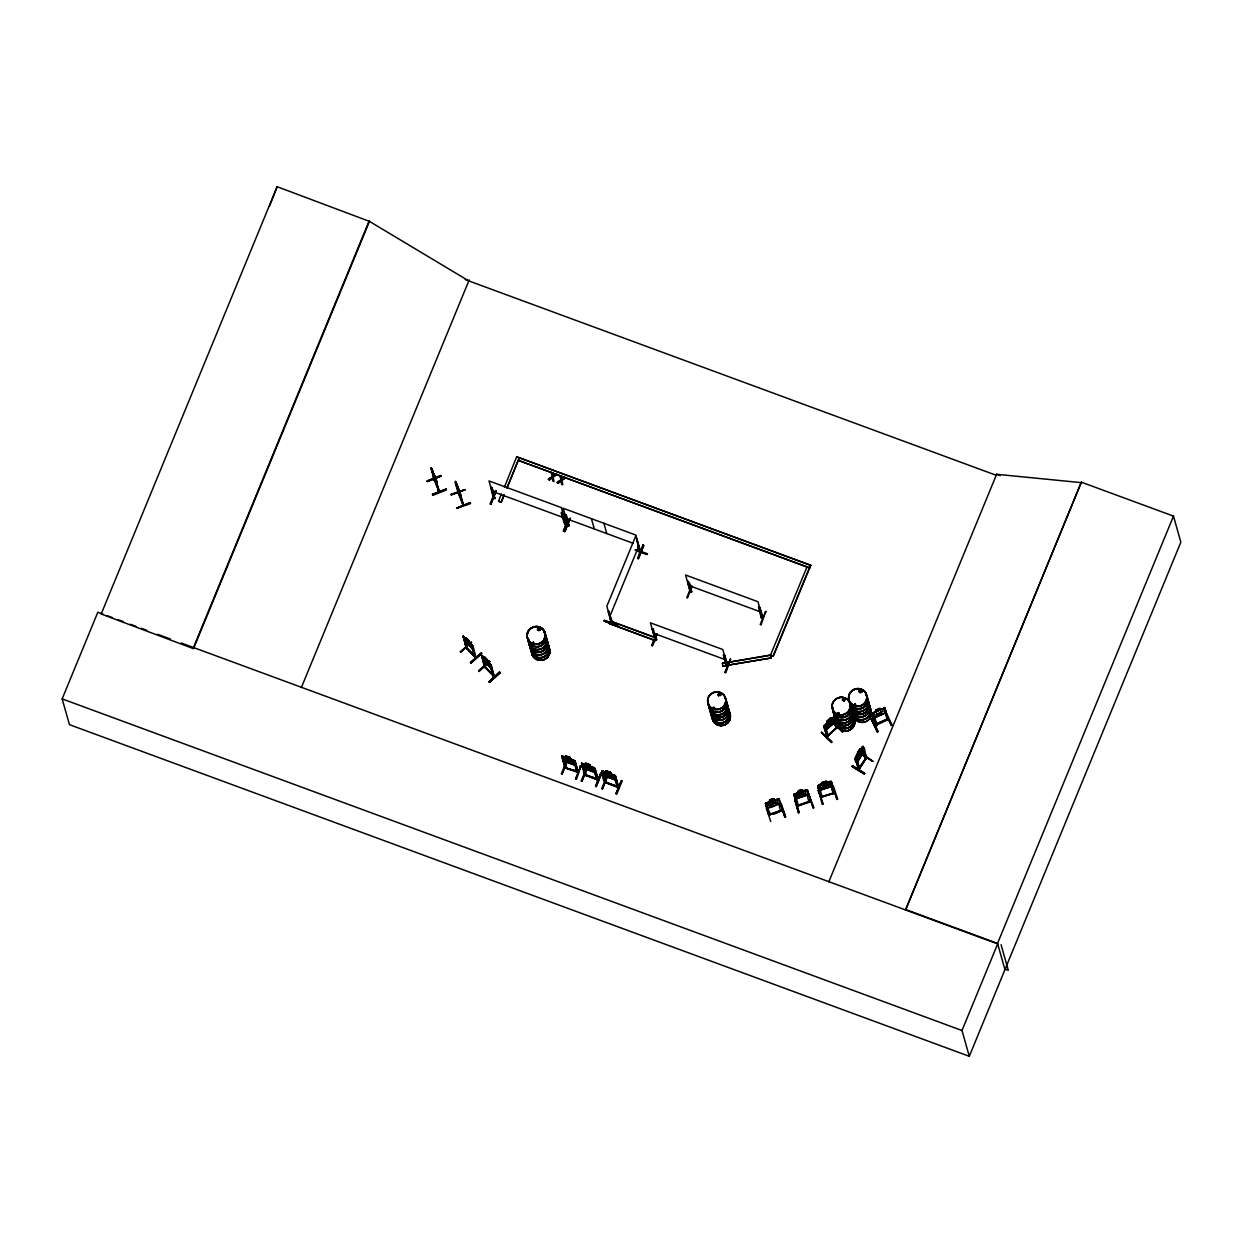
<?xml version="1.0" encoding="UTF-8"?>
<svg xmlns="http://www.w3.org/2000/svg" width="1243" height="1243" viewBox="0 0 1243 1243"><rect width="100%" height="100%" fill="white"/><g stroke="black" fill="none" stroke-linecap="round" stroke-linejoin="round"><path stroke-width="1.5" d="M873.332 714.104C883.742 741.76 868.919 710.266 873.534 714.554M434.817 479.534L434.32 480.419L434.304 478.788M457.937 492.57L458.993 493.828L458.558 492.212M462.986 503.648L462.847 505.062M462.52 503.835L463.282 504.27M859.566 768.345L858.882 767.925L858.913 769.728L866.728 757.344M866.666 757.531L865.516 758.789L866.837 757.717M604.145 621.08L616.046 625.384L604.129 621.158L604.362 620.226L612.846 623.66M604.378 620.475L617.989 625.4M465.954 647.401L467.259 647.758M465.799 647.137L476.116 657.469L466.389 647.292L463.142 636.09L464.323 636.804M467.166 647.836L466.638 648.116M474.795 656.926L472.2 646.111L475.743 657.796L466.576 648.178M475.898 656.972L472.837 646.003M484.319 666.59L494.17 677.078L490.643 665.393L491.156 666.668M485.112 667.833L481.896 656.257L484.242 666.419M485.593 667.118L484.382 666.683M493.067 675.741L493.673 675.337M494.341 676.254L491.265 665.285M612.131 621.624C610.406 620.117 612.846 622.308 610.888 622.432M863.512 752.372C846.452 780.837 870.302 738.031 863.574 752.512M767.086 803.833L765.968 804.703L767.086 803.833C766.325 810.436 773.224 814.538 768.702 814.74M781.039 810.654L782.593 810.156L781.055 810.436M809.364 801.595L810.902 801.098L797.151 805.666L810.7 801.098M819.215 786.306L817.956 786.726L819.215 786.306L822.182 797.276L821.996 796.126M830.355 782.686L833.292 793.516L830.355 782.686L831.614 782.282L834.814 793.096L833.307 792.941M864.32 773.923L852.045 766.496L852.496 765.843L864.74 773.348L864.289 774.016L852.045 766.465L852.434 765.626L864.615 773.488M537.551 628.896L537.489 629.952M539.819 628.538L539.928 630.185M713.311 708.246L713.451 707.158M713.793 708.106L714.259 707.329L713.902 708.122M717.91 694.557L718.501 693.672M714.647 707.78L714.041 708.401M837.922 712.845L838.435 713.513L838.605 712.643M844.09 699.048L844.417 700.446M844.712 700.042L844.137 700.912M855.79 704.579L855.06 703.771M859.131 690.953L859.519 692.553M859.457 691.232L859.985 690.549M861.244 690.922L860.234 692.367L859.628 690.828M876.346 724.995L876.082 724.016L874.948 724.902M884.721 713.233L885.762 711.167L884.845 713.233L874.559 717.91L872.71 717.32L871.592 713.777L884.798 707.78L888.419 719.417L886.834 719.635L887.968 718.578M886.725 719.573L888.17 719.013L874.839 724.529M834.643 722.074L835.451 719.542L834.737 722.043L826.564 729.703C822.633 730.449 834.581 724.483 834.737 722.043M465.876 647.603L475.479 657.64M474.515 656.366L471.221 644.325L469.481 642.211M828.102 735.701L826.564 736.462L836.368 728.072M826.797 736.524L823.876 726.425L824.824 725.524M835.964 727.528C839.382 725.508 831.023 732.376 827.776 735.468M860.311 750.228L859.892 748.706L855.122 758.292L858.447 769.137M865.516 758.789L866.216 757.205M865.563 758.463L858.291 769.091M866.775 757.919L863.403 747.276L862.689 748.364L865.594 758.665M493.378 498.008L490.783 487.194L492.01 487.644L494.885 498.474L493.518 497.713M493.595 497.138L494.745 498.412L492.01 487.644M490.022 504.052L495.398 490.783L490.783 504.332L496.143 491.063M496.081 490.845L490.783 504.332M494.885 498.474L494.963 497.635M493.58 497.014L494.916 497.899L493.704 497.511L489.012 480.932L561.416 507.626L566.062 524.717L564.788 524.406C554.378 495.196 570.972 529.238 564.617 523.909M567.74 525.494L564.928 514.524L566.155 514.975L569.03 525.805L567.523 525.338M567.6 524.422L568.89 525.742L566.155 514.975M564.881 523.754L566.249 524.251L564.881 523.754L561.96 513.437M570.288 518.393L564.928 531.662L563.421 530.901L568.144 519.294M563.483 531.118L568.191 519.45M564.804 531.584L570.242 518.176M567.663 525.043L569.03 525.805M609.086 612.815L611.54 621.469L610.919 622.634L608.619 611.168L611.96 621.127M609.086 611.338L608.138 612.364M640.021 552.11L637.333 541.218M643.004 544.993L637.799 558.48M640.58 552.047L640.3 553.353M643.719 545.413L638.358 558.682L643.734 545.444L642.926 544.962M635.251 550.152L647.215 554.471L647.51 553.741L637.271 550.09M653.585 629.082L652.171 629.098L653.398 629.533L656.459 639.896L654.952 639.446L656.351 639.524L655.356 638.482L656.459 639.896M656.351 633.868L651.596 645.49L652.357 645.754L654.952 639.446M656.988 633.93L652.357 645.754M655.776 637.302L657.065 634.085M656.397 639.011L655.201 639.524M691.512 586.074L686.757 597.681L687.519 597.961L692.149 586.137M691.31 592.072C689.445 592.414 693.237 587.659 688.56 581.74L687.519 580.838L690.114 591.637M691.372 591.684L690.331 590.767M691.419 592.088L691.698 591.264M691.621 592.103L690.145 586.245M655.17 639.601L650.4 622.821L722.804 649.514L727.637 666.139L726.347 665.844L723.535 654.875L724.762 655.325L727.823 665.689M724.762 655.325L723.348 655.341M727.528 665.766L726.021 665.3L727.714 665.3M725.011 672.339L730.589 659.318M730.449 659.116L725.042 672.541L725.803 672.82L730.527 659.287M761.182 617.507L758.696 607.081L759.924 607.516L762.984 617.88L761.555 616.901L761.291 617.88L762.798 618.346L757.966 601.721L685.561 575.027L690.331 591.792M759.924 607.516L758.51 607.532M761.322 617.476L762.876 617.507M760.934 624.996L765.75 611.525M1081.363 482.175L905.557 909.938L1081.363 482.175L1173.485 516.125L1180.85 542.166L969.291 1056.301L69.453 724.669L62.15 698.892L97.824 612.255L103.262 614.26M277.142 186.699L101.196 613.98L193.52 648.675L369.466 221.394L277.142 186.699L269.576 205.996M193.302 647.929L369.249 220.648M301.381 687.488L469.217 279.908M504.13 495.165L501.224 502.219L498.583 501.255L501.395 493.859M504.394 487.132L516.668 456.803L810.747 565.177L773.27 656.273L770.629 655.294L722.385 663.327L770.551 654.968L773.27 656.273M501.224 502.219L504.036 494.838M506.942 487.784L519.31 457.766L507.035 488.095M609.754 616.575L638.824 545.972M609.847 623.722L610.903 621.143L656.149 637.83L655.185 640.72L609.847 623.722L655.092 640.394M609.925 624.048L610.997 621.469L652.622 636.82M561.758 756.101L574.981 760.996L578.29 772.649L564.726 767.739L561.758 756.101L563.328 756.148M563.157 757.842L562.116 756.925L566.218 768.205L564.959 767.832M565.72 756.024L570.242 757.531L565.72 756.024L566.14 757.158M566.839 760.53L561.323 773.767L562.085 774.047L567.476 760.592M567.383 760.576L562.085 774.047M564.85 767.708L576.892 771.375M570.599 758.789L570.102 757.515M574.002 761.835L575.416 761.835L574.002 761.835L576.923 771.903M575.121 761.027L573.582 759.924M575.058 765.191L564.602 761.337L575.058 765.191L576.084 764.429M577.032 772.276C581.351 770.147 568.362 770.831 565.037 767.242L564.788 766.822M585.919 775.135L584.521 775.026L581.615 763.249L594.977 768.19L598.271 779.501L584.847 774.544L598.163 779.112M578.368 771.825L566.14 767.941M575.649 779.05L581.071 765.61L575.602 778.833L576.41 779.33L581.102 765.812M582.951 765.144L581.926 764.227L586.012 775.508L584.598 774.109M585.577 763.186L590.037 764.818L585.577 763.186L585.935 764.445M584.396 768.625C615.673 780.868 564.493 759.038 584.552 768.485M587.333 768.096L581.879 781.334L581.118 781.055L585.95 769.479M587.224 768.019L581.879 781.334M585.81 775.492L586.09 774.591M586.012 775.508L585.841 774.498M590.394 766.092L589.897 764.802M593.424 767.211L594.775 768.283L598.085 779.951L585.935 775.244M593.797 769.137L595.211 769.122L593.797 769.137L596.811 779.641L596.656 778.569M595.879 771.732L594.744 772.4M596.826 779.563L596.858 778.584M596.718 779.454L593.983 768.671M595.568 786.353L600.882 772.897L595.63 786.384M655.185 640.72L656.242 638.156M606.491 782.81L618.579 787.58L615.394 775.725L602.109 770.971L603.632 771.173M596.205 786.617L601.596 773.332L596.189 786.586L595.475 786.166M606.46 782.702C603.15 784.084 600.695 769.635 603.694 772.26L606.6 782.5M605.139 781.692L606.506 783.137L603.694 772.26M606.491 772.027L606.133 770.753L610.593 772.4L610.888 773.814L610.453 772.385M615.471 779.92L604.953 776.207L615.471 779.92L616.435 779.299M607.827 775.461L602.435 788.917L601.674 788.637L606.506 777.046M607.734 775.446L602.435 788.917M605.31 782.702L602.171 770.831M610.593 772.4L606.071 770.893M613.98 774.777L615.534 775.756M617.662 786.477L605.388 782.111L618.812 786.99L617.134 786.974L614.539 776.254L615.767 776.704L618.641 787.534L617.336 786.073M621.531 780.666L615.953 793.702L616.761 794.199L622.184 780.93L621.422 780.48L615.984 793.718M773.177 655.947L809.519 567.694L518.238 460.345L809.783 568.082M809.69 567.756L810.747 565.177M828.801 881.862L996.637 474.282L1081.503 482.657M1004.965 969.664L997.539 943.39L1173.485 516.125M969.291 1056.301L961.989 1030.509L997.678 943.888L181.229 643.004M821.701 732.049L831.893 742.04L831.303 742.599L821.266 732.469L831.816 741.853M768.594 814.6L770.147 814.087M768.733 813.994C768.423 817.148 769.262 811.757 770.132 814.662M770.225 814.289C777.108 815.02 781.21 808.898 782.593 810.7L768.889 815.02L765.564 803.335M781.055 810.079L781.459 811.011M782.531 810.638L779.128 798.907L765.408 803.366L766.418 806.925L768.345 807.67L779.081 804.174C782.997 800.243 770.94 809.177 768.392 807.453M796.965 805.635L798.503 805.122M798.394 805.759L795.442 794.867L794.184 795.271L795.442 794.867M809.519 801.051L809.411 801.688M809.83 802.046L809.504 800.989L810.809 800.725L810.824 801.797L797.431 806.07M820.629 796.701L821.203 797.524M820.737 797.089L822.276 796.577M833.602 793.485L833.198 792.568M834.581 792.677L820.986 797.167L834.535 792.599L833.074 792.552M834.581 792.164L834.566 793.174M860.389 750.057C869.991 737.565 850.383 759.566 856.225 761.788M857.717 753.817L856.536 756.21L857.204 758.587L861.259 753.957L862.285 750.974L861.601 748.597L860.172 750.15L859.814 748.876M433.745 478.788L438.997 491.684M540.006 629.797L538.623 630.745L537.473 629.548M536.37 650.757L535.034 650.804M842.692 699.296L842.366 700.306M842.956 699.778L844.121 699.141M838.062 712.659L837.751 713.622L838.823 713.637M859.053 690.968L861.213 690.331M854.594 704.113L854.516 705.138M861.57 691.854L860.544 692.662M856.598 712.861L857.95 712.829M808.307 793.376L807.282 795.054L796.654 798.55L794.728 797.804L796.794 798.627M820.52 789.926L831.054 786.508L832.08 784.83M831.101 786.664L832.282 784.939L831.272 781.396L826.471 782.67L826.067 781.257M825.243 729.346L824.295 725.959L827.543 722.152M859.612 768.019L856.287 757.935L855.572 759.022L858.82 769.728L865.874 758.789M855.992 759.287L856.707 758.199M866.029 759.053L863.108 748.612L863.823 747.54M858.478 769.339L866.324 757.593L862.999 746.499L862.02 747.4M872.679 761.12L862.424 754.144M640.176 553.415L637.659 546.267M826.688 736.369C830.386 737.363 825.445 734.085 823.876 726.425M826.781 736.742L837.269 726.875M837.347 727.108L836.197 727.823M834.271 721.002L836.446 728.336L837.642 727.357M872.788 761.198L860.436 753.631M876.408 724.607L886.865 719.744M766.263 808.168L770.769 821.514M794.697 799.171L799.233 812.565L798.457 812.813L794.634 799.202M818.469 790.626L823.006 804.019L822.229 804.268L818.547 790.393L817.894 790.812M431.166 467.694L438.81 491.451M457.828 492.181L463.111 505.279M458.356 492.135L463.623 505.342L463.126 503.679M537.66 628.585L539.633 628.274M538.095 628.896L539.307 628.694M718.672 693.827L718.516 695.055M718.516 695.692L720.722 694.837L719.464 693.392M720.194 695.754L720.614 694.449M842.63 699.281L844.603 698.97M843.111 699.203L842.738 700.104M837.735 712.69L839.18 713.016M861.912 691.574A9.276 8.919 -15.8 0 0 859.581 691.046L859.783 690.673M855.215 704.206L855.091 703.74M827.418 722.23L827.046 720.956L830.526 717.693L830.899 719.215L832.748 718.003L833.431 720.381L831.971 723.022L826.704 726.689L826.036 724.327L827.652 722.261L827.185 720.893M830.79 719.107L834.612 716.248L824.171 726.052M833.633 717.926C834.022 713.855 834.55 726.767 836.523 728.367M824.218 726.767L825.181 725.881L828.087 736.4M837.627 727.233L826.999 736.835M842.428 731.863L833.602 723.069M832.934 721.499L843.08 731.521L842.49 732.08L833.696 723.022M466.001 647.696L463.468 636.975L466.731 648.489M463.251 636.214L464.276 636.727M464.354 637.908L463.095 637.317M466.001 637.643L469.217 641.015L466.001 637.643L466.358 639.166M464.105 639.492L473.148 649.84L464.323 639.492M460.671 652.202L471.454 642.274L460.671 652.202L460.128 651.643L471.517 642.491M473.055 649.716C475.525 645.925 466.669 640.145 464.152 636.836M472.713 647.385L472.2 646.111M475.09 656.04L474.655 656.848M470.631 662.612L481.476 652.886M481.398 652.793L470.507 662.333M471.035 663.032L481.864 653.305L471.05 663.063L470.444 662.27M484.071 661.229L481.569 655.372L482.766 656.086M482.579 656.102L491.249 665.487L490.208 663.855M482.781 657.19L481.523 656.599M484.428 656.91L487.66 660.297L484.428 656.91L484.786 658.448M482.533 658.774L491.7 669.014L484.117 661.09M489.944 661.773L489.4 661.183L478.571 670.909L479.114 671.484L489.851 661.633M489.431 661.214L478.602 670.94M492.212 668.889L491.482 668.983M489.074 681.894L499.717 671.841L488.95 681.77L489.493 682.345L500.323 672.618L489.462 682.314M726.207 664.756L727.637 666.139L726.021 665.3M862.145 747.478L863.139 746.577L863.885 750.026M871.747 713.917L873.161 712.643M574.95 765.113L575.991 764.227M594.807 772.26L595.785 771.53M615.301 779.982L616.342 779.097M552.249 477.576L549.437 479.891L552.249 477.576L552.886 481.165L553.974 481.569L553.151 477.048L556.864 474.391L553.151 477.048M561.059 480.823L558.247 483.139L561.059 480.823L561.696 484.413L562.784 484.817L561.96 480.295L565.674 477.638L561.96 480.295M555.839 474.003C550.556 479.021 554.347 473.536 556.864 474.391M564.648 477.25C559.366 482.268 563.157 476.784 565.674 477.638M888.17 719.526L875.429 725.415M836.943 726.984L834.255 716.667M548.334 479.301C558.806 473.303 544.807 479.705 549.437 479.891M557.144 482.548C567.616 476.551 553.617 482.952 558.247 483.139M876.082 711.307L874.015 712.736L874.684 715.098L877.17 715.113L883.151 711.245L882.483 708.883L880.168 709.458M769.65 800.15L770.07 801.564L765.408 803.366M793.764 794.401L805.915 789.958L802.698 791.216C803.864 788.078 795.924 790.377 798.426 792.599L793.764 794.401L794.774 797.944M831.272 781.396C827.108 781.334 811.446 785.079 820.473 790.16L831.225 786.664M871.234 719.2L871.902 718.672L878.055 731.63L877.309 731.972L871.234 719.215L877.372 731.925M532.688 642.507L533.527 643.206L533.791 642.382M844.261 700.601L843.438 700.881M844.556 701.021L843.593 701.301M855.433 705.014L854.407 704.905M796.903 805.122L798.519 805.635M797.12 805.091L797.447 806.148L793.92 794.37M810.793 801.719L807.499 789.942L805.852 790.02L807.406 790.144L808.354 793.531M820.675 796.577L822.431 797.043M567.74 524.468L569.123 525.168L567.709 524.795M638.949 551.659C637.861 549.422 640.3 552.84 640.673 552.436L635.903 535.655L606.833 606.258L611.463 622.976M566.016 768.19L565.099 766.853M574.188 761.384L577.109 771.685L578.228 772.027M596.764 778.941L598.023 779.314M597.883 779.936L584.769 775.119M618.439 787.503L605.201 782.577M770.023 801.424L767.848 802.59L768.516 804.951L771.095 805.231L777.372 802.077L776.704 799.715C773.364 800.849 774.094 796.701 769.495 800.166L769.852 801.424M798.379 792.459L796.219 793.624L796.887 795.986L799.451 796.266L805.728 793.112L805.06 790.75L802.838 791.123M822.151 783.913L819.976 785.079L820.66 787.441L823.223 787.72L829.501 784.566L828.832 782.204L826.424 782.515M883.959 709.194C883.198 700.772 888.263 725.182 886.772 719.138M885.265 712.736L886.01 712.394L892.101 725.135L891.355 725.477L885.218 712.519L891.402 725.244M886.663 719.309L875.942 723.97M818.469 790.424L823.006 804.019M799.094 812.378L794.743 798.954L798.519 812.767M877.434 716.388L875.569 710.064L880.013 708.215L881.613 714.523M880.23 709.598L884.736 708.028M876.144 711.819L880.293 709.877M876.874 714.104L880.961 712.239M874.404 717.755L884.767 713.047M433.791 479.301L431.43 468.611L435.78 480.202M431.647 468.751L436.495 480.528L434.444 475.727M434.413 480.419L431.911 469.792M432.409 470.274L433.092 471.75M432.129 471.097L437.225 483.713M433.077 473.832L437.287 483.853M434.133 474.562L434.491 475.836L434.009 473.894M440.892 476.193L440.597 475.463L426.955 480.839L427.235 481.569L440.892 476.193L427.188 481.414M436.122 481.616L436.122 480.249L438.748 491.467M455.932 482.393C453.54 477.467 462.629 499.344 459.926 492.29M455.078 482.393L458.527 494.015M438.437 490.348L439.245 490.643M446.19 489.369L432.455 494.434L446.113 489.105L432.471 494.465L432.813 495.382L446.423 489.928L446.097 489.074M460.563 493.984L461.417 497.573L457.331 487.365M451.054 494.434L464.991 489.789L451.069 494.465M451.256 494.869L464.991 489.789M451.271 494.947L464.913 489.509M459.755 494.03L463.157 505.528M456.569 508.03L470.227 502.7L470.569 503.601L456.647 508.294L470.211 502.669L456.663 508.34M491.606 668.889L491.156 665.393M819.028 784.877L822.198 784.053L821.623 782.639L826.207 781.163L826.611 782.577M821.841 782.779L826.113 781.396M774.125 798.814L769.495 800.166M798.068 791.325L802.341 789.942M830.51 783.152L831.614 782.282M778.227 800.212C780.107 798.534 777.947 807.499 781.148 811.026M806.583 791.232C808.478 789.569 806.319 798.534 809.519 802.061M832.499 785.856L833.307 785.809L832.499 785.856L836.959 799.482L837.735 799.233L833.261 785.825M780.355 803.382L785.607 816.744L784.83 816.993L780.355 803.382L784.83 816.993M780.418 803.584L781.194 803.335L785.576 816.729M796.747 798.472L807.282 795.054L808.509 793.485M809.535 794.355L808.727 794.401L813.186 808.028L813.963 807.779L808.789 794.619M822.198 796.312L833.292 793.516M780.915 810.296L770.303 814.553M768.733 814.553L782.344 810.079M809.286 801.331L798.659 805.588M821.095 797.151L834.69 793.065M813.124 807.81L808.82 794.401M538.918 630.279L539.664 628.865M533.309 641.932L532.983 642.569M533.682 643.035L532.827 642.849M718.765 693.454L719.852 693.408M859.97 690.533L860.948 690.626M466.917 648.675L463.251 635.981M485.329 667.833L481.694 655.263M887.145 719.977L886.632 719.2M875.212 725.073L871.825 713.731M832.67 785.996L837.005 799.249M771.08 657.998L722.82 666.03L771.08 657.998L770.551 654.968L806.971 567.041M856.178 761.571L857.39 761.477L856.085 761.71M840.796 722.012L840.05 721.732M777.543 799.14L779.128 798.907M581.553 763.404L583.076 763.59M494.574 498.443L493.626 498.101M565.083 523.66L565.922 524.655M568.051 524.748L563.157 508.263L635.561 534.941L640.394 551.581L639.228 550.991M639.088 550.696L638.824 551.364M577.094 771.577L576.69 771.81M566.295 757.251L564.198 756.847L564.866 759.224L567.383 761.058L573.474 762.394L572.805 760.017L570.459 758.774M586.106 764.538L583.992 764.15L584.661 766.511L587.178 768.345L593.268 769.697L592.6 767.319L590.254 766.076M606.662 772.121L604.549 771.717L605.217 774.094L607.734 775.927L613.824 777.263L613.156 774.902L610.81 773.659M860.436 690.486L861.197 691.403M438.888 490.053L439.571 491.871L434.599 475.681M872.586 717.273L874.559 717.91M490.597 487.66L491.824 488.111M561.774 513.903L563.001 514.353M564.742 514.99L565.969 515.441M637.208 541.762L640.114 553.43L640.036 551.037M635.251 549.95L647.215 554.471M638.374 558.713L637.628 558.449L643.175 545.211M766.325 611.758L765.564 611.478L760.219 624.561M691.481 592.056L690.098 591.357M761.4 617.662L762.658 618.299M656.646 639.446L655.279 638.949L652.357 628.632M437.085 483.776L436.448 480.388M1005.043 969.105L1008.291 970.286L1001.066 944.711M1000.242 475.603L996.498 474.236L996.218 475.277L465.193 279.582M810.84 565.503L516.668 456.803M552.063 476.892L551.208 472.309L552.374 472.915M560.873 480.14L560.018 475.556L561.183 476.162M491.933 491.249L564.338 517.927M566.078 518.58L633.2 543.315M501.131 501.892L498.583 501.255M688.467 585.344L760.887 612.022M653.305 633.138L725.726 659.831M602.28 772.26L603.508 772.711M614.353 776.704L615.58 777.17M905.432 909.456L997.539 943.39M106.898 615.596L112.336 617.6M117.774 619.604L123.212 621.609M130.468 624.281L135.907 626.286M141.345 628.29L146.783 630.294M157.659 634.303L170.353 638.98M62.15 698.892L961.989 1030.509M818.5 789.258L820.566 790.082M768.438 807.593L766.418 806.925M471.889 646.686L467.554 642.864L464.975 637.799L466.482 639.057M490.317 665.968L484.086 659.443L483.418 657.081L484.91 658.339L484.552 657.065M762.891 617.709C760.141 618.346 761.104 611.774 758.696 607.081M691.574 591.404L690.362 591.73M656.553 639.275L654.983 634.039M842.443 699.902L844.323 701.332L844.541 699.001M720.769 694.79A9.136 8.779 -15.8 0 0 718.47 694.262L718.998 695.49M369.466 221.394L468.797 280.918M860.498 753.848L872.741 761.337M481.694 655.496L482.641 656.195M718.47 695.8L718.003 694.853M605.108 776.052L603.135 774.234L605.046 776.207M564.757 761.182L562.784 759.364L564.695 761.337M830.883 718.951L830.635 717.801M485.36 667.677L494.434 676.176M566.404 767.661L563.343 757.391M487.924 661.494L489.649 663.607L493.222 676.208L490.643 665.393M471.625 644.682L472.822 646.205M861.383 690.595L860.917 692.693L859.146 691.931M539.54 628.647L539.742 629.098M612.038 621.702L611.432 621.096L610.934 622.292M456.771 485.174C454.845 480.901 460.796 494.574 458.589 490.115L459.894 493.797M457.875 488.344L457.16 486.961L459.739 493.409M433.76 474.748L433.046 473.365L435.625 479.814M460.361 494.201L457.206 485.687M435.671 479.472L436.246 480.606M875.569 710.064L876.16 711.447L873.099 712.627M440.799 475.914L427.235 481.569M432.673 471.579L432.253 470.569L434.056 475.385M430.964 468.797L431.445 469.978M458.714 489.26L463.717 505.14M458.17 489.058L456.352 483.527L457.098 485.252C455.482 479.798 460.19 493.906 458.123 487.489M457.362 487.427L456.383 484.63L457.222 487.489M821.623 782.639L821.98 783.913M777.543 798.923L774.342 800.181L774.063 798.674M861.57 690.875L861.663 691.528A9.152 8.794 -15.8 0 0 859.519 690.999M537.986 629.735L537.924 629.517A9.152 8.794 -15.8 0 1 540.379 629.937M884.798 707.78L885.7 711.416M878.055 731.63L871.965 718.889M859.441 749.747L857.856 752.108M857.499 752.636L857.856 753.911M856.287 757.935L859.208 768.252M834.488 716.139L835.451 719.759M834.379 716.263L837.518 727.543M825.803 728.957L827.745 735.84M824.187 725.85L825.134 729.455M825.368 781.707L822.617 782.608M817.692 785.825L820.877 797.555M801.595 790.253L798.845 791.154M778.988 798.969L779.998 802.496M773.224 799.218L770.474 800.119M724.001 656.537L726.456 665.191M637.799 547.852L638.933 551.737M603.865 523.272L606.786 533.573M591.419 518.673L594.34 528.99M614.539 776.254L617.46 786.57M609.769 772.323L607.097 771.328M606.133 770.753L606.6 772.26M602.327 770.909L603.275 774.28M589.835 764.958L590.192 766.216M589.213 764.74L586.541 763.761M585.748 763.28L586.043 764.694M583.153 764.678L586.214 775.042M581.615 763.249L585.002 774.529M575.027 760.856L578.337 772.152M570.04 757.655L570.397 758.929M569.418 757.453L566.746 756.459M565.783 755.884L566.249 757.391M561.82 755.962L565.208 767.226M458.822 489.695L459.49 492.057M455.42 481.227L458.993 493.828M487.66 660.297L487.893 661.664L487.567 660.219M488.048 661.913L488.717 664.275L485.034 658.759M487.085 659.862L485.143 657.842M434.724 476.1L435.392 478.462M433.108 472.091L433.776 474.453M431.305 467.632L434.879 480.233M469.217 641.015L469.466 642.382L469.124 640.937M469.605 642.631L470.274 644.993L466.591 639.477M468.642 640.596L466.715 638.56M561.121 475.96L561.774 479.612M552.312 472.713L552.964 476.364M722.385 663.327L722.913 666.357M726.689 702.73A9.136 8.779 -15.8 0 1 720.769 714.787A9.136 8.779 -15.8 0 1 709.302 707.78M726.782 702.497A9.276 8.919 -15.8 0 1 719.588 715.02A9.276 8.919 -15.8 0 1 709.085 705.294A9.276 8.919 -15.8 0 0 719.542 714.865A9.276 8.919 -15.8 0 0 726.735 702.357M725.974 699.654A9.276 8.919 -15.8 0 1 718.78 712.177A9.152 8.794 -15.8 0 1 708.448 702.621M708.277 702.45A9.276 8.919 -15.8 0 0 718.78 712.177A9.152 8.794 -15.8 0 0 725.912 699.871M718.578 694.433A9.276 8.919 -15.8 0 1 720.909 694.961M726.58 702.233A9.152 8.794 -15.8 0 1 720.645 714.321A9.152 8.794 -15.8 0 1 709.147 707.298M724.545 697.447A9.136 8.779 -15.8 0 1 720.956 711.058A9.136 8.779 -15.8 0 1 708.37 704.455M727.776 708.883A9.136 8.779 -15.8 0 1 725.259 721.95A9.136 8.779 -15.8 0 1 712.239 718.081A9.136 8.779 -15.8 0 0 723.69 725.12A9.136 8.779 -15.8 0 0 729.625 713.062M711.602 715.89A9.136 8.779 -15.8 0 1 711.571 713.591M727.854 708.619A9.276 8.919 -15.8 0 1 723.069 722.867A9.276 8.919 -15.8 0 1 711.384 713.404M729.672 713.218A9.136 8.779 -15.8 0 1 723.752 725.29A9.136 8.779 -15.8 0 1 712.27 718.268A9.167 8.81 -15.8 0 0 723.721 725.213A9.167 8.81 -15.8 0 0 729.672 713.109A9.167 8.81 -15.8 0 1 723.721 725.213A9.167 8.81 -15.8 0 1 712.208 718.174M726.238 703.414A9.136 8.779 -15.8 0 1 721.515 717.429A9.136 8.779 -15.8 0 1 710.033 708.122M727.046 705.775A9.276 8.919 -15.8 0 1 723.395 719.604A9.152 8.794 -15.8 0 1 710.778 713.047M710.608 712.892A9.276 8.919 -15.8 0 0 723.395 719.604A9.152 8.794 -15.8 0 0 726.984 706.024M727.668 708.386A9.152 8.794 -15.8 0 1 722.944 722.432A9.152 8.794 -15.8 0 1 711.416 713.109A9.276 8.919 -15.8 0 0 723.022 722.711A9.276 8.919 -15.8 0 0 727.808 708.479M728.056 707.516A9.136 8.779 -15.8 0 1 722.121 719.573A9.136 8.779 -15.8 0 1 710.654 712.565M867.754 699.467A9.152 8.794 -15.8 0 1 852.185 708.696M867.785 699.11A9.276 8.919 -15.8 0 1 851.999 708.463M868.375 701.705A9.136 8.779 -15.8 0 1 863.574 713.358A9.136 8.779 -15.8 0 1 851.626 708.945M859.628 691.186A9.276 8.919 -15.8 0 1 861.958 691.714M867.63 698.986A9.152 8.794 -15.8 0 1 852.045 708.215M865.734 694.666A9.152 8.794 -15.8 0 1 863.201 707.764A9.152 8.794 -15.8 0 1 850.165 703.895A9.276 8.919 -15.8 0 0 863.232 707.702A9.276 8.919 -15.8 0 0 865.796 694.417A9.276 8.919 -15.8 0 1 863.186 707.547A9.276 8.919 -15.8 0 1 849.963 703.631M859.659 691.465A9.152 8.794 -15.8 0 1 861.958 691.994M865.61 694.184A9.152 8.794 -15.8 0 1 863.077 707.283A9.152 8.794 -15.8 0 1 850.026 703.414M870.721 712.084A9.152 8.794 -15.8 0 1 854.485 716.807M870.053 707.578A9.152 8.794 -15.8 0 1 870.69 709.784M870.116 707.36A9.276 8.919 -15.8 0 1 865.252 719.2A9.276 8.919 -15.8 0 1 853.102 714.725M868.484 702.124A9.136 8.779 -15.8 0 1 863.683 713.777A9.136 8.779 -15.8 0 1 851.735 709.365A9.167 8.81 -15.8 0 0 863.667 713.653A9.167 8.81 -15.8 0 0 868.484 701.953M868.049 702.388A9.276 8.919 -15.8 0 1 865.485 715.657A9.276 8.919 -15.8 0 1 852.263 711.742M869.914 707.096A9.152 8.794 -15.8 0 1 865.112 718.78A9.152 8.794 -15.8 0 1 853.133 714.368M868.034 702.777A9.152 8.794 -15.8 0 1 865.501 715.875A9.152 8.794 -15.8 0 1 852.465 712.006M869.106 704.253A9.152 8.794 -15.8 0 1 864.305 715.937A9.152 8.794 -15.8 0 1 852.325 711.524M851.144 708.106A9.152 8.794 -15.8 0 1 845.209 720.179A9.152 8.794 -15.8 0 1 833.727 713.156M849.994 705.9A9.276 8.919 -15.8 0 1 846.343 719.728A9.276 8.919 -15.8 0 1 833.556 713.016M850.616 708.541A9.152 8.794 -15.8 0 1 848.083 721.639A9.167 8.81 -15.8 0 1 835.063 717.879A9.152 8.794 -15.8 0 0 848.083 721.639A9.167 8.81 -15.8 0 0 850.663 708.634A9.136 8.779 -15.8 0 1 848.146 721.857A9.136 8.779 -15.8 0 1 835.125 718.003M834.41 715.564A9.152 8.794 -15.8 0 1 834.379 713.249M834.41 715.657A9.167 8.81 -15.8 0 1 834.395 713.358M850.414 705.045A9.276 8.919 -15.8 0 1 843.22 717.553A9.152 8.794 -15.8 0 1 832.888 708.013A9.276 8.919 -15.8 0 0 843.22 717.553A9.152 8.794 -15.8 0 0 850.352 705.247M851.02 707.624A9.152 8.794 -15.8 0 1 845.085 719.713A9.152 8.794 -15.8 0 1 833.587 712.674M849.948 705.76A9.276 8.919 -15.8 0 1 846.297 719.573A9.276 8.919 -15.8 0 1 833.509 712.861M832.686 707.687A9.276 8.919 -15.8 0 0 843.174 717.413A9.276 8.919 -15.8 0 0 850.367 704.89A9.136 8.779 -15.8 0 0 835.591 699.452A9.136 8.779 -15.8 0 0 837.813 714.507A9.136 8.779 -15.8 0 0 850.228 704.843A9.152 8.794 -15.8 0 1 843.111 717.118A9.152 8.794 -15.8 0 1 832.763 707.531M853.444 716.217A9.152 8.794 -15.8 0 1 848.643 727.885A9.152 8.794 -15.8 0 1 836.663 723.473A9.167 8.81 -15.8 0 0 848.161 730.604A9.167 8.81 -15.8 0 0 854.143 718.594A9.152 8.794 -15.8 0 1 848.177 730.666A9.167 8.81 -15.8 0 1 836.679 723.659A9.152 8.794 -15.8 0 0 848.177 730.666A9.167 8.81 -15.8 0 0 854.112 718.501M853.521 715.999A9.276 8.919 -15.8 0 1 847.493 728.243A9.276 8.919 -15.8 0 1 835.84 721.126M854.065 718.438A9.136 8.779 -15.8 0 1 849.264 730.092A9.136 8.779 -15.8 0 1 837.3 725.694M834.488 715.797A9.136 8.779 -15.8 0 1 834.473 713.498M852.714 713.156A9.276 8.919 -15.8 0 1 847.835 724.995A9.276 8.919 -15.8 0 1 835.7 720.52M852.092 713.777A9.152 8.794 -15.8 0 1 848.503 727.419A9.152 8.794 -15.8 0 1 835.886 720.785M853.304 717.879A9.152 8.794 -15.8 0 1 835.855 720.629M852.636 713.358A9.152 8.794 -15.8 0 1 853.288 715.564M853.475 715.844A9.276 8.919 -15.8 0 1 847.462 728.103A9.276 8.919 -15.8 0 1 835.809 720.971M851.439 711.012A9.276 8.919 -15.8 0 1 848.876 724.296A9.276 8.919 -15.8 0 1 835.653 720.365M851.3 710.934A9.152 8.794 -15.8 0 1 848.767 724.016A9.152 8.794 -15.8 0 1 835.716 720.148M544.947 635.453A9.136 8.779 -15.8 0 1 542.43 648.52A9.136 8.779 -15.8 0 1 529.409 644.666A9.136 8.779 -15.8 0 0 541.995 651.285A9.136 8.779 -15.8 0 0 545.584 637.675M528.772 642.46A9.136 8.779 -15.8 0 1 528.741 640.161M544.978 635.049A9.276 8.919 -15.8 0 1 540.192 649.297A9.276 8.919 -15.8 0 1 528.508 639.834M546.842 639.788A9.136 8.779 -15.8 0 1 539.742 652.109A9.136 8.779 -15.8 0 1 529.425 642.538M545.257 634.148A9.136 8.779 -15.8 0 1 532.843 643.812A9.136 8.779 -15.8 0 1 530.621 628.756A9.136 8.779 -15.8 0 1 545.257 634.148A9.136 8.779 -15.8 0 1 539.307 646.142A9.136 8.779 -15.8 0 1 527.824 639.135M545.63 637.721A9.167 8.81 -15.8 0 1 542.026 651.379A9.167 8.81 -15.8 0 1 529.378 644.76M544.17 632.205A9.276 8.919 -15.8 0 1 540.534 646.034A9.276 8.919 -15.8 0 1 527.731 639.322M544.838 634.971A9.152 8.794 -15.8 0 1 540.115 649.017A9.152 8.794 -15.8 0 1 528.586 639.679M544.154 632.594A9.152 8.794 -15.8 0 1 540.565 646.236A9.152 8.794 -15.8 0 1 527.949 639.617M546.904 639.896A9.167 8.81 -15.8 0 1 540.954 652A9.167 8.81 -15.8 0 1 529.44 644.962M547.246 643.563A9.136 8.779 -15.8 0 1 542.538 657.578A9.136 8.779 -15.8 0 1 531.041 648.271M547.308 643.315A9.276 8.919 -15.8 0 1 542.523 657.547A9.276 8.919 -15.8 0 1 530.854 648.085M549.08 647.743A9.136 8.779 -15.8 0 1 543.16 659.8A9.136 8.779 -15.8 0 1 531.693 652.793A9.167 8.81 -15.8 0 0 544.325 659.489A9.167 8.81 -15.8 0 0 547.945 645.925A9.136 8.779 -15.8 0 1 544.325 659.551A9.167 8.81 -15.8 0 1 531.709 652.963A9.136 8.779 -15.8 0 0 544.325 659.551A9.167 8.81 -15.8 0 0 547.93 645.832M546.516 640.471A9.276 8.919 -15.8 0 1 541.715 654.704A9.152 8.794 -15.8 0 1 530.248 647.727M530.046 645.241A9.276 8.919 -15.8 0 0 541.715 654.704A9.152 8.794 -15.8 0 0 547.666 642.662M548.334 645.039A9.152 8.794 -15.8 0 1 541.233 657.376A9.152 8.794 -15.8 0 1 530.885 647.789M546.314 640.238A9.136 8.779 -15.8 0 1 541.591 654.253A9.136 8.779 -15.8 0 1 530.108 644.946M857.048 755.822L859.131 754.781L857.81 758.883L859.736 754.268L862.362 752.077L860.203 753.149L861.492 749.234L859.612 753.631L857.048 755.822M494.45 676.565L484.615 666.077L494.45 676.565M833.105 721.064L829.749 722.727L827.077 726.798L828.926 723.146L826.346 723.737L829.532 722.214L832.157 718.268L830.371 721.81L833.105 721.064M768.5 802.59L771.81 803.102L769.215 805.588L772.804 803.087L777.17 802.962L773.705 802.481L776.16 800.104L772.726 802.496L768.5 802.59M796.872 793.624L800.181 794.137L797.571 796.623L801.176 794.106L805.526 793.982L802.061 793.516L804.516 791.138L801.082 793.516L796.872 793.624M820.644 785.079L823.954 785.592L821.343 788.078L824.948 785.56L829.299 785.436L825.834 784.97L828.289 782.593L824.855 784.97L820.644 785.079M568.859 519.729L564.167 531.382L568.921 519.76M564.679 757.251L567.927 759.753L565.394 760.172L568.89 760.359L573.147 762.984L569.76 760.421L572.2 760.063L568.797 759.815L564.679 757.251M584.49 764.554L587.721 767.055L585.204 767.459L588.685 767.646L592.942 770.272L589.555 767.723L592.01 767.366L588.607 767.117L584.49 764.554M605.046 772.121L608.278 774.622L605.745 775.042L609.241 775.228L613.498 777.854L610.111 775.29L612.55 774.933L609.163 774.684L605.046 772.121M860.296 750.57L857.841 754.252L858.509 756.614L860.964 752.947L860.296 750.57M830.013 718.703L828.056 721.095L830.013 718.703M831.023 719.635L827.776 722.696L828.444 725.057L831.691 722.012L831.023 719.635M879.143 708.728L876.641 710.343L879.143 708.728M826.548 782.935L822.276 784.333L822.944 786.695L827.216 785.312L826.548 782.935M774.405 800.461L770.132 801.844L770.8 804.205L775.073 802.823L774.405 800.461M802.776 791.48L798.503 792.879L799.171 795.24L803.444 793.857L802.776 791.48M470.677 644.107L469.031 643.346L471.579 647.059L465.985 641.233L467.694 641.963L465.224 638.389L470.677 644.107M489.12 663.389L487.458 662.628L490.022 666.341L484.413 660.515L486.122 661.245L483.651 657.671L489.12 663.389M570.584 759.209L566.42 757.671L567.088 760.032L571.252 761.571L570.584 759.209M590.378 766.496L586.214 764.973L586.898 767.335L591.046 768.873L590.378 766.496M610.934 774.078L606.77 772.54L607.439 774.917L611.603 776.44L610.934 774.078M720.287 717.429A9.136 8.779 -15.8 0 0 727.373 705.107A9.167 8.81 -15.8 0 1 720.318 717.584A9.167 8.81 -15.8 0 1 709.955 707.966A9.136 8.779 -15.8 0 0 720.287 717.429M713.311 708.883A9.136 8.779 -15.8 0 0 725.726 699.219A9.167 8.81 -15.8 0 0 711.058 693.812A9.167 8.81 -15.8 0 0 713.296 708.914A9.167 8.81 -15.8 0 0 725.757 699.219A9.136 8.779 -15.8 0 0 711.089 693.827A9.136 8.779 -15.8 0 0 713.311 708.883M720.241 717.258A9.136 8.779 -15.8 0 0 727.326 704.952A9.167 8.81 -15.8 0 1 720.256 717.366A9.167 8.81 -15.8 0 1 709.893 707.749A9.136 8.779 -15.8 0 0 720.241 717.258M713.373 709.116A9.136 8.779 -15.8 0 0 725.788 699.467A9.136 8.779 -15.8 0 0 711.151 694.06A9.136 8.779 -15.8 0 0 713.373 709.116M863.621 713.529A9.152 8.794 -15.8 0 0 868.437 701.86A9.167 8.81 -15.8 0 1 863.636 713.544A9.167 8.81 -15.8 0 1 851.626 709.131A9.152 8.794 -15.8 0 0 863.621 713.529M854.345 705.651A9.152 8.794 -15.8 0 0 866.791 695.971A9.152 8.794 -15.8 0 0 852.108 690.564A9.167 8.81 -15.8 0 0 854.345 705.667A9.167 8.81 -15.8 0 0 866.806 695.971A9.167 8.81 -15.8 0 0 852.108 690.549A9.152 8.794 -15.8 0 0 854.345 705.651M854.423 705.869A9.136 8.779 -15.8 0 0 866.837 696.22A9.136 8.779 -15.8 0 0 852.201 690.813A9.136 8.779 -15.8 0 0 854.423 705.869A9.167 8.81 -15.8 0 0 866.822 696.049A9.167 8.81 -15.8 0 0 852.139 690.642A9.167 8.81 -15.8 0 0 854.376 705.76M866.977 721.095A9.152 8.794 -15.8 0 0 869.51 708.013A9.167 8.81 -15.8 0 1 866.992 721.111A9.167 8.81 -15.8 0 1 853.925 717.242A9.152 8.794 -15.8 0 0 866.977 721.095M837.735 714.274A9.152 8.794 -15.8 0 0 850.181 704.595A9.152 8.794 -15.8 0 0 835.514 699.188A9.152 8.794 -15.8 0 0 837.735 714.274M837.766 714.399A9.167 8.81 -15.8 0 0 850.228 704.703A9.167 8.81 -15.8 0 0 835.529 699.281A9.167 8.81 -15.8 0 0 837.766 714.399M532.781 643.563A9.136 8.779 -15.8 0 0 545.18 633.899A9.167 8.81 -15.8 0 0 530.528 628.492A9.167 8.81 -15.8 0 0 532.765 643.61A9.167 8.81 -15.8 0 0 545.257 633.992A9.136 8.779 -15.8 0 0 530.543 628.507A9.152 8.794 -15.8 0 0 532.781 643.594A9.167 8.81 -15.8 0 0 545.226 633.899A9.152 8.794 -15.8 0 0 530.543 628.507A9.167 8.81 -15.8 0 0 532.796 643.703A9.152 8.794 -15.8 0 0 545.211 633.914A9.167 8.81 -15.8 0 0 530.559 628.585A9.136 8.779 -15.8 0 0 532.781 643.563M540.348 629.502A9.276 8.919 -15.8 0 0 538.001 628.974A9.136 8.779 -15.8 0 1 540.239 629.471"/></g></svg>
